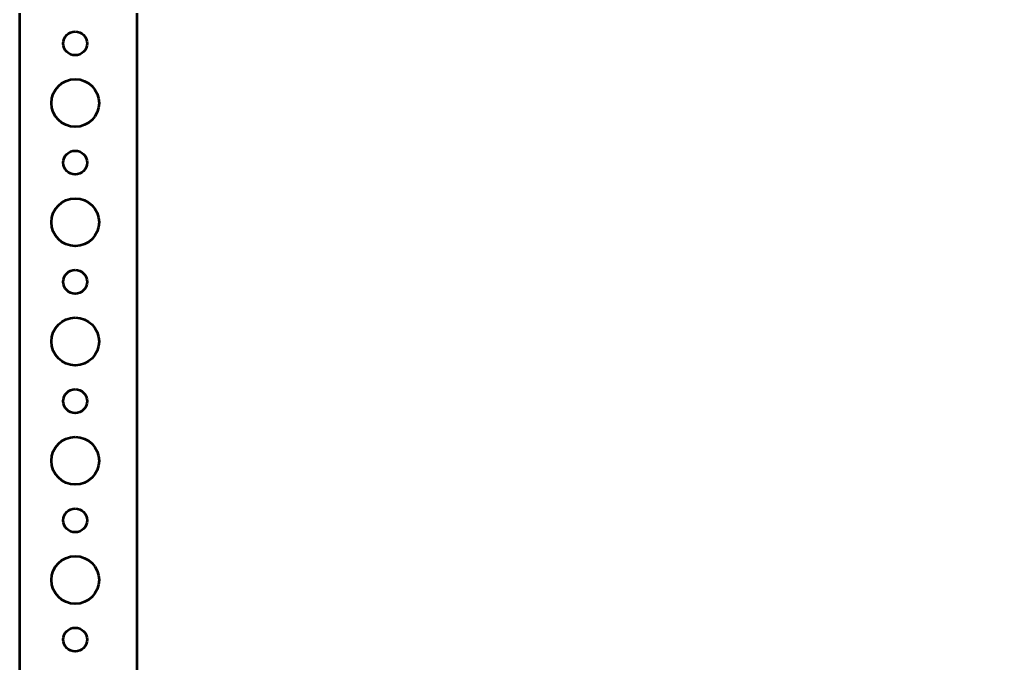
# Model space of a CAD drawing. Header units: centimetres. Extents: x -73 to 73, y -61 to 74.
# Drawn here: x -26.95 to -14.65, y -52.8 to -44.7 of the extents above; entities that cross this region are included whole.
import ezdxf

# ---------------------------------------------------------------- set-up
doc = ezdxf.new("R2010")
doc.units = ezdxf.units.CM
doc.header["$MEASUREMENT"] = 0
doc.layers.add('Layer 1', color=7, linetype='Continuous')

msp = doc.modelspace()

# ---------------------------------------------------------------- linework, layer by layer
at = {"layer": 'Layer 1', "color": 4, "lineweight": 53}
msp.add_lwpolyline([(-25.47354, -60.7323), (-4.47354, -60.7323), (-4.47354, -31.0323), (-25.47354, -31.0323), (-25.47354, -60.7323)], close=True, dxfattribs=at)
at = {"layer": 'Layer 1', "lineweight": 53}
for centre, major_axis in [((-26.25, -45), (0, 0.15)), ((-26.24999, -45.75001), (0, 0.30001)), ((-26.25, -46.5), (0, 0.15)), ((-26.24999, -47.25001), (0, 0.30001)), ((-26.25, -48), (0, 0.15)), ((-26.24999, -48.75001), (0, 0.30001)), ((-26.25, -49.5), (0, 0.15)), ((-26.24999, -50.25001), (0, 0.30001)), ((-26.25, -51), (0, 0.15)), ((-26.24999, -51.75001), (0, 0.30001)), ((-26.25, -52.5), (0, 0.15))]:
    msp.add_ellipse(centre, major_axis=major_axis, ratio=1, dxfattribs=at)
msp.add_open_spline([(-26.95, -60.95), (-26.95, -60.95), (-26.95, -29.05), (-26.95, -29.05), (-26.95, -29.05), (-26.95, -28.77386), (-26.72614, -28.55), (-26.45, -28.55), (-26.45, -28.55), (-26.45, -28.55), (-3.55, -28.55), (-3.55, -28.55), (-3.55, -28.55), (-3.27386, -28.55), (-3.05, -28.77386), (-3.05, -29.05), (-3.05, -29.05), (-3.05, -29.05), (-3.05, -60.95), (-3.05, -60.95), (-3.05, -60.95), (-3.05, -61.22614), (-3.27386, -61.45), (-3.55, -61.45), (-3.55, -61.45), (-3.55, -61.45), (-26.45, -61.45), (-26.45, -61.45), (-26.45, -61.45), (-26.72614, -61.45), (-26.95, -61.22614), (-26.95, -60.95)], degree=3, knots=[0, 0, 0, 0, 0.11111111, 0.11111111, 0.11111111, 0.11111111, 0.22222222, 0.22222222, 0.22222222, 0.22222222, 0.33333333, 0.33333333, 0.33333333, 0.33333333, 0.44444444, 0.44444444, 0.44444444, 0.44444444, 0.55555556, 0.55555556, 0.55555556, 0.55555556, 0.66666667, 0.66666667, 0.66666667, 0.66666667, 0.77777778, 0.77777778, 0.77777778, 0.77777778, 1, 1, 1, 1], dxfattribs=at)

doc.saveas('drawing.dxf')
